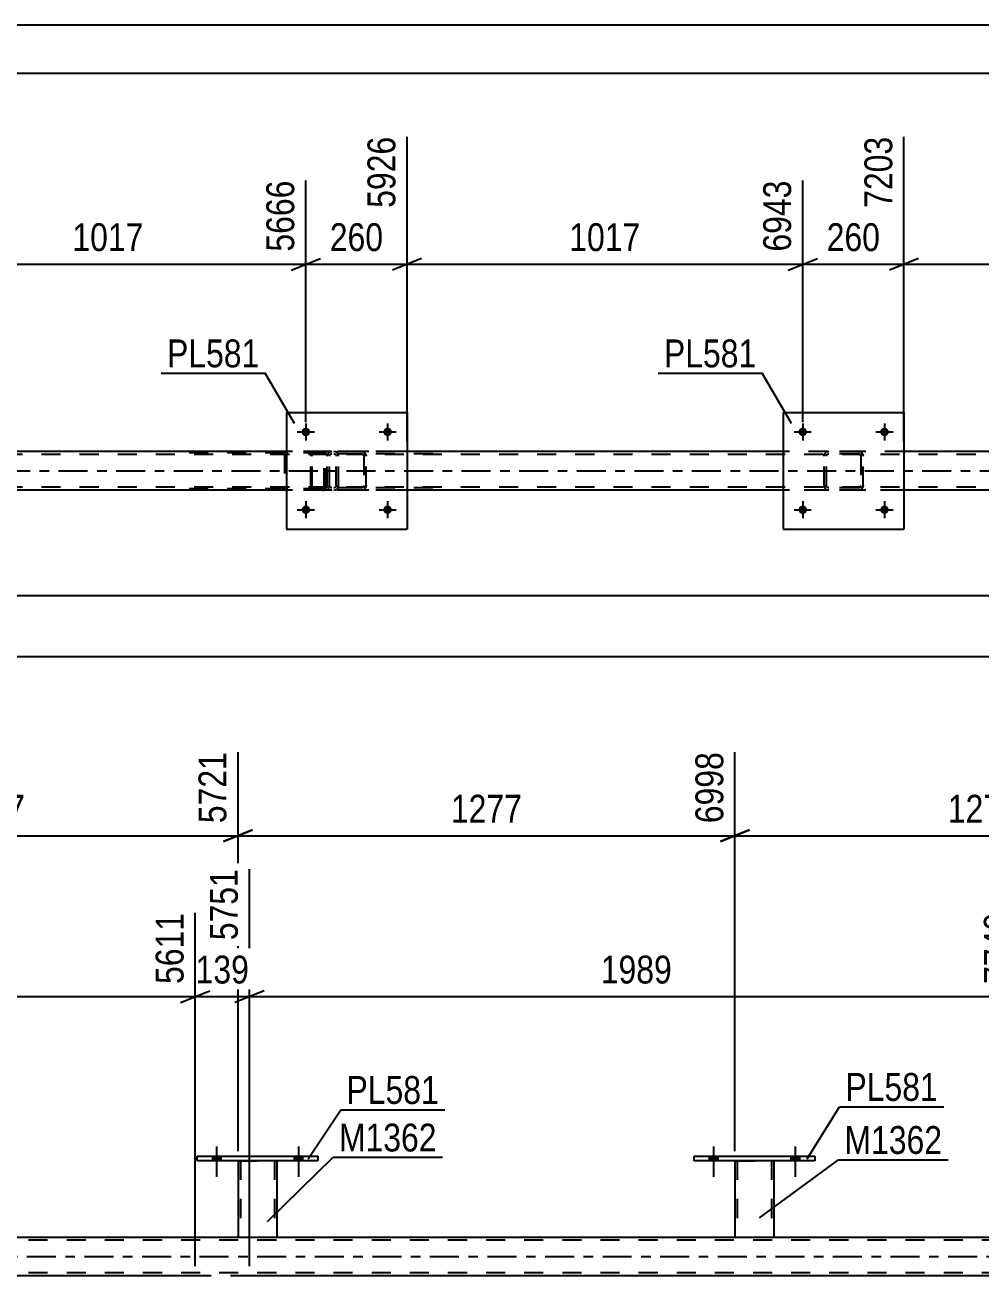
# Model space of a CAD drawing. Header units: millimetres. Extents: x 0 to 841, y 0 to 594.
# Drawn here: x 285.6 to 383.8, y 465.4 to 594 of the extents above; entities that cross this region are included whole.
import ezdxf

# ---------------------------------------------------------------- set-up
doc = ezdxf.new("R2010")
doc.units = ezdxf.units.MM
doc.linetypes.add('DXK_LINE_DOT2', pattern=[3.9198, 1.9599, -1.9599])
doc.linetypes.add('DXK_LINE_DOT3', pattern=[5.9187, 2.979, -0.9799, 0.9799, -0.9799])
doc.styles.add('Arial Narrow', font='ARIALN.TTF', dxfattribs={"height": 0.2})

# ---------------------------------------------------------------- blocks, each defined once
blk = doc.blocks.new('Unknown-318885092-1133')
at = {"color": 5, "linetype": 'Continuous'}
for p, q in [((841, 594), (0, 594)), ((836, 589), (5, 589))]:
    blk.add_line(p, q, dxfattribs=at)
blk = doc.blocks.new('Bolt-318885092-2843 - 2837')
at = {"linetype": 'Continuous'}
for points in [[(314.87, 544.17, -1), (313.99, 544.17, -1)], [(323.27, 544.17, -1), (322.39, 544.17, -1)]]:
    blk.add_hatch(color=1, dxfattribs=at).paths.add_polyline_path(points)
at = {"color": 1, "linetype": 'Continuous'}
for p, q in [((313.55, 544.17), (315.31, 544.17)), ((314.43, 545.05), (314.43, 543.29)), ((321.95, 544.17), (323.71, 544.17)), ((322.83, 545.05), (322.83, 543.29))]:
    blk.add_line(p, q, dxfattribs=at)
blk = doc.blocks.new('Bolt-318885092-2844 - 2837')
at = {"linetype": 'Continuous'}
for points in [[(314.87, 552.17, -1), (313.99, 552.17, -1)], [(323.27, 552.17, -1), (322.39, 552.17, -1)]]:
    blk.add_hatch(color=1, dxfattribs=at).paths.add_polyline_path(points)
at = {"color": 1, "linetype": 'Continuous'}
for p, q in [((314.43, 553.05), (314.43, 551.29)), ((322.83, 553.05), (322.83, 551.29)), ((313.55, 552.17), (315.31, 552.17)), ((321.95, 552.17), (323.71, 552.17))]:
    blk.add_line(p, q, dxfattribs=at)
blk = doc.blocks.new('Bolt-318885092-2913 - 2837')
at = {"linetype": 'Continuous'}
for points in [[(365.95, 544.17, -1), (365.07, 544.17, -1)], [(374.35, 544.17, -1), (373.47, 544.17, -1)]]:
    blk.add_hatch(color=1, dxfattribs=at).paths.add_polyline_path(points)
at = {"color": 1, "linetype": 'Continuous'}
for p, q in [((364.63, 544.17), (366.39, 544.17)), ((365.51, 545.05), (365.51, 543.29)), ((373.03, 544.17), (374.79, 544.17)), ((373.91, 545.05), (373.91, 543.29))]:
    blk.add_line(p, q, dxfattribs=at)
blk = doc.blocks.new('Bolt-318885092-2914 - 2837')
at = {"linetype": 'Continuous'}
for points in [[(365.95, 552.17, -1), (365.07, 552.17, -1)], [(374.35, 552.17, -1), (373.47, 552.17, -1)]]:
    blk.add_hatch(color=1, dxfattribs=at).paths.add_polyline_path(points)
at = {"color": 1, "linetype": 'Continuous'}
for p, q in [((365.51, 553.05), (365.51, 551.29)), ((373.91, 553.05), (373.91, 551.29)), ((364.63, 552.17), (366.39, 552.17)), ((373.03, 552.17), (374.79, 552.17))]:
    blk.add_line(p, q, dxfattribs=at)
blk = doc.blocks.new('Part-318885092-2919 - 2837')
at = {"color": 2, "linetype": 'Continuous'}
for p, q in [((312.43, 554.17), (312.43, 542.17)), ((312.43, 554.17), (324.83, 554.17)), ((324.83, 554.17), (324.83, 542.17)), ((312.43, 542.17), (324.83, 542.17))]:
    blk.add_line(p, q, dxfattribs=at)
blk = doc.blocks.new('Part-318885092-2868 - 2837')
at = {"color": 7, "linetype": 'DXK_LINE_DOT2'}
for p, q in [((316.63, 549.69), (316.67, 549.87)), ((316.67, 549.87), (316.63, 549.69)), ((316.63, 546.65), (316.63, 549.69)), ((316.87, 549.69), (316.89, 549.78)), ((316.87, 546.65), (316.87, 549.69)), ((316.89, 549.78), (316.94, 549.86)), ((316.93, 550.13), (317.11, 550.17)), ((317.11, 550.17), (316.93, 550.13)), ((316.94, 549.86), (317.02, 549.91)), ((317.02, 549.91), (317.11, 549.93)), ((320.15, 550.17), (317.11, 550.17)), ((320.15, 549.93), (317.11, 549.93)), ((320.15, 550.17), (320.33, 550.13)), ((320.33, 550.13), (320.15, 550.17)), ((320.15, 549.93), (320.24, 549.91)), ((320.24, 549.91), (320.32, 549.86)), ((320.32, 549.86), (320.37, 549.78)), ((320.37, 549.78), (320.39, 549.69)), ((320.39, 549.69), (320.39, 546.65)), ((320.59, 549.87), (320.63, 549.69)), ((320.63, 549.69), (320.59, 549.87)), ((320.63, 546.65), (320.63, 549.69)), ((316.67, 546.46), (316.63, 546.65)), ((316.63, 546.65), (316.67, 546.46)), ((316.89, 546.55), (316.87, 546.65)), ((316.94, 546.48), (316.89, 546.55)), ((320.37, 546.55), (320.32, 546.48)), ((320.39, 546.65), (320.37, 546.55)), ((320.63, 546.65), (320.59, 546.46)), ((320.59, 546.46), (320.63, 546.65)), ((317.11, 546.17), (316.93, 546.2)), ((316.93, 546.2), (317.11, 546.17)), ((317.02, 546.42), (316.94, 546.48)), ((317.11, 546.41), (317.02, 546.42)), ((320.15, 546.41), (317.11, 546.41)), ((320.15, 546.17), (317.11, 546.17)), ((320.24, 546.42), (320.15, 546.41)), ((320.33, 546.2), (320.15, 546.17)), ((320.15, 546.17), (320.33, 546.2)), ((320.32, 546.48), (320.24, 546.42))]:
    blk.add_line(p, q, dxfattribs=at)
at = {"color": 7, "linetype": 'DXK_LINE_DOT3'}
blk.add_line((318.63, 548.17), (318.63, 548.17), dxfattribs=at)
at = {"color": 7, "linetype": 'DXK_LINE_DOT2'}
for centre, start, end in [((317.11, 549.69), 112.5, 157.5), ((317.11, 549.69), 112.5, 157.5), ((320.15, 549.69), 22.5, 67.5), ((320.15, 549.69), 22.5, 67.5), ((317.11, 546.65), 202.5, 247.5), ((317.11, 546.65), 202.5, 247.5), ((320.15, 546.65), 292.5, 337.5), ((320.15, 546.65), 292.5, 337.5)]:
    blk.add_arc(centre, 0.48, start, end, dxfattribs=at)
blk = doc.blocks.new('Part-318885092-2873 - 2837')
at = {"color": 2, "linetype": 'Continuous'}
for p, q in [((363.51, 554.17), (363.51, 542.17)), ((363.51, 554.17), (375.91, 554.17)), ((375.91, 554.17), (375.91, 542.17)), ((363.51, 542.17), (375.91, 542.17))]:
    blk.add_line(p, q, dxfattribs=at)
blk = doc.blocks.new('Part-318885092-2958 - 2837')
at = {"color": 7, "linetype": 'DXK_LINE_DOT2'}
for p, q in [((316.14, 550.17), (300.67, 550.17)), ((316.14, 550.01), (300.67, 550.01)), ((312.25, 549.97), (312.23, 549.85)), ((312.23, 549.85), (312.23, 546.49)), ((312.4, 549.85), (312.41, 549.91)), ((312.4, 549.85), (312.4, 546.49)), ((312.41, 549.91), (312.45, 549.96)), ((312.57, 550.17), (312.44, 550.14)), ((312.45, 549.96), (312.5, 549.99)), ((312.5, 549.99), (312.57, 550.01)), ((316.27, 550.14), (316.14, 550.17)), ((316.14, 550.01), (316.21, 549.99)), ((316.21, 549.99), (316.26, 549.96)), ((316.26, 549.96), (316.3, 549.91)), ((316.3, 549.91), (316.31, 549.85)), ((316.31, 546.49), (316.31, 549.85)), ((316.48, 549.85), (316.46, 549.97)), ((316.48, 546.49), (316.48, 549.85)), ((316.14, 546.33), (300.67, 546.33)), ((316.14, 546.17), (300.67, 546.17)), ((312.23, 546.49), (312.25, 546.36)), ((312.41, 546.43), (312.4, 546.49)), ((312.45, 546.37), (312.41, 546.43)), ((312.44, 546.19), (312.57, 546.17)), ((312.5, 546.34), (312.45, 546.37)), ((312.57, 546.33), (312.5, 546.34)), ((316.21, 546.34), (316.14, 546.33)), ((316.14, 546.17), (316.27, 546.19)), ((316.26, 546.37), (316.21, 546.34)), ((316.3, 546.43), (316.26, 546.37)), ((316.31, 546.49), (316.3, 546.43)), ((316.46, 546.36), (316.48, 546.49))]:
    blk.add_line(p, q, dxfattribs=at)
for centre, start, end in [((312.55, 549.83), 110.7583, 155.68), ((316.16, 549.83), 24.32, 69.2417), ((312.55, 546.5), 204.32, 249.2417), ((316.16, 546.5), 290.7583, 335.68)]:
    blk.add_arc(centre, 0.331, start, end, dxfattribs=at)
blk = doc.blocks.new('Part-318885092-2996 - 2837')
at = {"color": 7, "linetype": 'DXK_LINE_DOT2'}
for p, q in [((367.71, 549.69), (367.75, 549.87)), ((367.75, 549.87), (367.71, 549.69)), ((367.71, 546.65), (367.71, 549.69)), ((367.95, 549.69), (367.97, 549.78)), ((367.95, 546.65), (367.95, 549.69)), ((367.97, 549.78), (368.02, 549.86)), ((368.01, 550.13), (368.19, 550.17)), ((368.19, 550.17), (368.01, 550.13)), ((368.02, 549.86), (368.1, 549.91)), ((368.1, 549.91), (368.19, 549.93)), ((371.23, 550.17), (368.19, 550.17)), ((371.23, 549.93), (368.19, 549.93)), ((371.23, 550.17), (371.41, 550.13)), ((371.41, 550.13), (371.23, 550.17)), ((371.23, 549.93), (371.32, 549.91)), ((371.32, 549.91), (371.4, 549.86)), ((371.4, 549.86), (371.45, 549.78)), ((371.45, 549.78), (371.47, 549.69)), ((371.47, 549.69), (371.47, 546.65)), ((371.67, 549.87), (371.71, 549.69)), ((371.71, 549.69), (371.67, 549.87)), ((371.71, 546.65), (371.71, 549.69)), ((367.75, 546.46), (367.71, 546.65)), ((367.71, 546.65), (367.75, 546.46)), ((367.97, 546.55), (367.95, 546.65)), ((368.02, 546.48), (367.97, 546.55)), ((371.45, 546.55), (371.4, 546.48)), ((371.47, 546.65), (371.45, 546.55)), ((371.71, 546.65), (371.67, 546.46)), ((371.67, 546.46), (371.71, 546.65)), ((368.19, 546.17), (368.01, 546.2)), ((368.01, 546.2), (368.19, 546.17)), ((368.1, 546.42), (368.02, 546.48)), ((368.19, 546.41), (368.1, 546.42)), ((371.23, 546.41), (368.19, 546.41)), ((371.23, 546.17), (368.19, 546.17)), ((371.32, 546.42), (371.23, 546.41)), ((371.41, 546.2), (371.23, 546.17)), ((371.23, 546.17), (371.41, 546.2)), ((371.4, 546.48), (371.32, 546.42))]:
    blk.add_line(p, q, dxfattribs=at)
at = {"color": 7, "linetype": 'DXK_LINE_DOT3'}
blk.add_line((369.71, 548.17), (369.71, 548.17), dxfattribs=at)
at = {"color": 7, "linetype": 'DXK_LINE_DOT2'}
for centre, start, end in [((368.19, 549.69), 112.5, 157.5), ((368.19, 549.69), 112.5, 157.5), ((371.23, 549.69), 22.5, 67.5), ((371.23, 549.69), 22.5, 67.5), ((368.19, 546.65), 202.5, 247.5), ((368.19, 546.65), 202.5, 247.5), ((371.23, 546.65), 292.5, 337.5), ((371.23, 546.65), 292.5, 337.5)]:
    blk.add_arc(centre, 0.48, start, end, dxfattribs=at)
blk = doc.blocks.new('Part-318885092-2998 - 2837')
at = {"color": 7, "linetype": 'DXK_LINE_DOT2'}
for p, q in [((314.96, 549.87), (314.94, 549.69)), ((314.94, 546.65), (314.94, 549.69)), ((315.02, 550.03), (314.96, 549.87)), ((315.1, 550.13), (315.02, 550.03)), ((315.07, 549.69), (315.08, 549.78)), ((315.07, 546.65), (315.07, 549.69)), ((315.08, 549.78), (315.11, 549.86)), ((315.21, 550.17), (315.1, 550.13)), ((315.11, 549.86), (315.16, 549.91)), ((315.16, 549.91), (315.21, 549.93)), ((327.49, 550.17), (315.21, 550.17)), ((327.49, 549.93), (315.21, 549.93)), ((316.48, 549.93), (316.48, 550.17)), ((317.49, 550.13), (317.3, 550.17)), ((317.3, 549.93), (317.39, 549.91)), ((317.39, 549.91), (317.48, 549.86)), ((317.48, 549.86), (317.53, 549.78)), ((317.53, 549.78), (317.55, 549.69)), ((317.55, 546.65), (317.55, 549.69)), ((317.8, 549.69), (317.76, 549.87)), ((317.8, 546.65), (317.8, 549.69)), ((314.94, 546.65), (314.96, 546.46)), ((315.08, 546.55), (315.07, 546.65)), ((315.11, 546.48), (315.08, 546.55)), ((317.53, 546.55), (317.48, 546.48)), ((317.55, 546.65), (317.53, 546.55)), ((317.76, 546.46), (317.8, 546.65)), ((314.96, 546.46), (315.02, 546.31)), ((315.02, 546.31), (315.1, 546.2)), ((315.1, 546.2), (315.21, 546.17)), ((315.16, 546.42), (315.11, 546.48)), ((315.21, 546.41), (315.16, 546.42)), ((327.49, 546.41), (315.21, 546.41)), ((327.49, 546.17), (315.21, 546.17)), ((316.48, 546.17), (316.48, 546.41)), ((317.39, 546.42), (317.3, 546.41)), ((317.3, 546.17), (317.49, 546.2)), ((317.48, 546.48), (317.39, 546.42))]:
    blk.add_line(p, q, dxfattribs=at)
for centre, start, end in [((317.31, 549.67), 23.8494, 68.8059), ((317.31, 546.66), 291.1941, 336.1506)]:
    blk.add_arc(centre, 0.492, start, end, dxfattribs=at)
blk = doc.blocks.new('Part-318885092-3047 - 2837')
at = {"color": 7, "linetype": 'DXK_LINE_DOT2'}
for p, q in [((751.75, 549.85), (87.78, 549.85)), ((324.83, 550.17), (312.43, 550.17)), ((375.91, 550.17), (363.51, 550.17)), ((751.75, 546.49), (87.78, 546.49)), ((751.75, 546.17), (108.11, 546.17)), ((324.83, 546.17), (312.43, 546.17)), ((375.91, 546.17), (363.51, 546.17))]:
    blk.add_line(p, q, dxfattribs=at)
at = {"color": 2, "linetype": 'Continuous'}
for p, q in [((312.43, 550.17), (273.75, 550.17)), ((363.51, 550.17), (324.83, 550.17)), ((414.59, 550.17), (375.91, 550.17)), ((312.43, 546.17), (273.75, 546.17)), ((363.51, 546.17), (324.83, 546.17)), ((414.59, 546.17), (375.91, 546.17))]:
    blk.add_line(p, q, dxfattribs=at)
at = {"color": 7, "linetype": 'DXK_LINE_DOT3'}
blk.add_line((87.78, 548.17), (751.75, 548.17), dxfattribs=at)
blk = doc.blocks.new('Part-318885092-3886 - 3819')
at = {"color": 2, "linetype": 'Continuous'}
for p, q in [((78.6, 469.4), (742.58, 469.4)), ((303.06, 465.4), (223.5, 465.4)), ((388.19, 465.4), (308.63, 465.4))]:
    blk.add_line(p, q, dxfattribs=at)
at = {"color": 7, "linetype": 'DXK_LINE_DOT2'}
for p, q in [((742.58, 469.08), (78.6, 469.08)), ((742.58, 465.72), (78.6, 465.72)), ((308.63, 465.4), (303.06, 465.4))]:
    blk.add_line(p, q, dxfattribs=at)
at = {"color": 7, "linetype": 'DXK_LINE_DOT3'}
blk.add_line((78.6, 467.4), (742.58, 467.4), dxfattribs=at)
blk = doc.blocks.new('Part-318885092-4051 - 3819')
at = {"color": 2, "linetype": 'Continuous'}
for p, q in [((307.46, 477.24), (307.46, 469.4)), ((311.46, 477.24), (311.46, 469.4)), ((307.46, 469.4), (311.46, 469.4))]:
    blk.add_line(p, q, dxfattribs=at)
at = {"color": 7, "linetype": 'DXK_LINE_DOT2'}
for p, q in [((307.46, 477.24), (311.46, 477.24)), ((307.46, 477.24), (307.46, 477.24)), ((307.46, 477.24), (307.46, 477.24)), ((307.7, 477.24), (307.7, 469.4)), ((311.22, 477.24), (311.22, 469.4)), ((311.46, 477.24), (311.46, 477.24)), ((311.46, 477.24), (311.46, 477.24)), ((311.16, 469.4), (311.2, 469.4)), ((311.16, 469.4), (311.2, 469.4)), ((311.2, 469.4), (311.22, 469.4)), ((311.2, 469.4), (311.22, 469.4))]:
    blk.add_line(p, q, dxfattribs=at)
blk = doc.blocks.new('Part-318885092-4056 - 3819')
at = {"color": 2, "linetype": 'Continuous'}
for p, q in [((303.26, 477.72), (315.66, 477.72)), ((303.26, 477.24), (303.26, 477.72)), ((315.66, 477.24), (303.26, 477.24)), ((315.66, 477.72), (315.66, 477.24))]:
    blk.add_line(p, q, dxfattribs=at)
blk = doc.blocks.new('Bolt-318885092-4092 - 3819')
at = {"linetype": 'Continuous'}
for points in [[(355.9, 477.24), (356.78, 477.24), (356.78, 477.72), (355.9, 477.72)], [(364.3, 477.24), (365.18, 477.24), (365.18, 477.72), (364.3, 477.72)]]:
    blk.add_hatch(color=1, dxfattribs=at).paths.add_polyline_path(points)
at = {"color": 1, "linetype": 'Continuous'}
for p, q in [((356.34, 478.72), (356.34, 475.6)), ((364.74, 478.72), (364.74, 475.6)), ((355.9, 477.72), (355.9, 477.24)), ((356.78, 477.72), (356.78, 477.24)), ((364.3, 477.72), (364.3, 477.24)), ((365.18, 477.72), (365.18, 477.24))]:
    blk.add_line(p, q, dxfattribs=at)
blk = doc.blocks.new('Bolt-318885092-4093 - 3819')
at = {"linetype": 'Continuous'}
for points in [[(355.9, 477.24), (356.78, 477.24), (356.78, 477.72), (355.9, 477.72)], [(364.3, 477.24), (365.18, 477.24), (365.18, 477.72), (364.3, 477.72)]]:
    blk.add_hatch(color=1, dxfattribs=at).paths.add_polyline_path(points)
at = {"color": 1, "linetype": 'Continuous'}
for p, q in [((356.34, 478.72), (356.34, 475.6)), ((364.74, 478.72), (364.74, 475.6)), ((355.9, 477.72), (355.9, 477.24)), ((356.78, 477.72), (356.78, 477.24)), ((364.3, 477.72), (364.3, 477.24)), ((365.18, 477.72), (365.18, 477.24))]:
    blk.add_line(p, q, dxfattribs=at)
blk = doc.blocks.new('Part-318885092-4159 - 3819')
at = {"color": 2, "linetype": 'Continuous'}
for p, q in [((358.54, 477.24), (358.54, 469.4)), ((362.54, 477.24), (362.54, 469.4)), ((358.54, 469.4), (362.54, 469.4))]:
    blk.add_line(p, q, dxfattribs=at)
at = {"color": 7, "linetype": 'DXK_LINE_DOT2'}
for p, q in [((358.54, 477.24), (362.54, 477.24)), ((358.54, 477.24), (358.54, 477.24)), ((358.54, 477.24), (358.54, 477.24)), ((358.78, 477.24), (358.78, 469.4)), ((362.3, 477.24), (362.3, 469.4)), ((362.54, 477.24), (362.54, 477.24)), ((362.54, 477.24), (362.54, 477.24)), ((362.24, 469.4), (362.28, 469.4)), ((362.24, 469.4), (362.28, 469.4)), ((362.28, 469.4), (362.3, 469.4)), ((362.28, 469.4), (362.3, 469.4))]:
    blk.add_line(p, q, dxfattribs=at)
blk = doc.blocks.new('Part-318885092-4164 - 3819')
at = {"color": 2, "linetype": 'Continuous'}
for p, q in [((354.34, 477.72), (366.74, 477.72)), ((354.34, 477.24), (354.34, 477.72)), ((366.74, 477.24), (354.34, 477.24)), ((366.74, 477.72), (366.74, 477.24))]:
    blk.add_line(p, q, dxfattribs=at)
blk = doc.blocks.new('Bolt-318885092-4248 - 3819')
at = {"linetype": 'Continuous'}
for points in [[(304.82, 477.24), (305.7, 477.24), (305.7, 477.72), (304.82, 477.72)], [(313.22, 477.24), (314.1, 477.24), (314.1, 477.72), (313.22, 477.72)]]:
    blk.add_hatch(color=1, dxfattribs=at).paths.add_polyline_path(points)
at = {"color": 1, "linetype": 'Continuous'}
for p, q in [((305.26, 478.72), (305.26, 475.6)), ((313.66, 478.72), (313.66, 475.6)), ((304.82, 477.72), (304.82, 477.24)), ((305.7, 477.72), (305.7, 477.24)), ((313.22, 477.72), (313.22, 477.24)), ((314.1, 477.72), (314.1, 477.24))]:
    blk.add_line(p, q, dxfattribs=at)
blk = doc.blocks.new('Bolt-318885092-4249 - 3819')
at = {"linetype": 'Continuous'}
for points in [[(304.82, 477.24), (305.7, 477.24), (305.7, 477.72), (304.82, 477.72)], [(313.22, 477.24), (314.1, 477.24), (314.1, 477.72), (313.22, 477.72)]]:
    blk.add_hatch(color=1, dxfattribs=at).paths.add_polyline_path(points)
at = {"color": 1, "linetype": 'Continuous'}
for p, q in [((305.26, 478.72), (305.26, 475.6)), ((313.66, 478.72), (313.66, 475.6)), ((304.82, 477.72), (304.82, 477.24)), ((305.7, 477.72), (305.7, 477.24)), ((313.22, 477.72), (313.22, 477.24)), ((314.1, 477.72), (314.1, 477.24))]:
    blk.add_line(p, q, dxfattribs=at)
blk = doc.blocks.new('StraightDimension-318885092-3080 - 2837')
at = {"color": 7, "linetype": 'Continuous'}
blk.add_line((87.14, 529.08), (794.31, 529.08), dxfattribs=at)
blk = doc.blocks.new('StraightDimension-318885092-3557 - 2837')
at = {"color": 7, "linetype": 'Continuous'}
for p, q in [((273.75, 551.17), (273.75, 582.52)), ((314.43, 553.17), (314.43, 578.02)), ((275.25, 570.01), (272.25, 568.81)), ((312.93, 568.81), (315.93, 570.01)), ((273.75, 569.41), (314.43, 569.41))]:
    blk.add_line(p, q, dxfattribs=at)
at = {"color": 0}
blk.add_wipeout([(298.35, 570.16), (298.35, 574.36), (289.83, 574.36), (289.83, 570.16)], dxfattribs=at)
at = {"color": 3, "style": 'Arial Narrow'}
blk.add_text('1017', height=2.863, dxfattribs=at).set_placement((290.43, 570.76))
at = {"color": 0, "linetype": 'Continuous'}
blk.add_wipeout([(313.83, 578.62), (309.63, 578.62), (309.63, 570.11), (313.83, 570.11)], dxfattribs=at)
at = {"color": 3, "linetype": 'Continuous', "style": 'Arial Narrow'}
blk.add_text('5666', height=2.863, rotation=90.0002, dxfattribs=at).set_placement((313.23, 570.71))
blk = doc.blocks.new('StraightDimension-318885092-3398 - 2837')
at = {"color": 7, "linetype": 'Continuous'}
for p, q in [((375.91, 551.17), (375.91, 582.52)), ((416.59, 553.17), (416.59, 578.02)), ((377.41, 570.01), (374.41, 568.81)), ((415.09, 568.81), (418.09, 570.01)), ((375.91, 569.41), (416.59, 569.41))]:
    blk.add_line(p, q, dxfattribs=at)
at = {"color": 0}
blk.add_wipeout([(400.51, 570.16), (400.51, 574.36), (391.99, 574.36), (391.99, 570.16)], dxfattribs=at)
at = {"color": 3, "style": 'Arial Narrow'}
blk.add_text('1017', height=2.863, dxfattribs=at).set_placement((392.59, 570.76))
at = {"color": 0, "linetype": 'Continuous'}
blk.add_wipeout([(415.99, 578.62), (411.79, 578.62), (411.79, 570.11), (415.99, 570.11)], dxfattribs=at)
at = {"color": 3, "linetype": 'Continuous', "style": 'Arial Narrow'}
blk.add_text('8220', height=2.863, rotation=90.0002, dxfattribs=at).set_placement((415.39, 570.71))
blk = doc.blocks.new('StraightDimension-318885092-3577 - 2837')
at = {"color": 7, "linetype": 'Continuous'}
for p, q in [((324.83, 551.17), (324.83, 582.52)), ((314.43, 553.17), (314.43, 578.02)), ((312.93, 568.81), (315.93, 570.01)), ((326.33, 570.01), (323.33, 568.81)), ((314.43, 569.41), (324.83, 569.41))]:
    blk.add_line(p, q, dxfattribs=at)
at = {"color": 0}
blk.add_wipeout([(322.97, 570.16), (322.97, 574.36), (316.29, 574.36), (316.29, 570.16)], dxfattribs=at)
at = {"color": 3, "style": 'Arial Narrow'}
blk.add_text('260', height=2.863, dxfattribs=at).set_placement((316.89, 570.76))
at = {"color": 0, "linetype": 'Continuous'}
blk.add_wipeout([(324.23, 583.12), (320.03, 583.12), (320.03, 574.61), (324.23, 574.61)], dxfattribs=at)
at = {"color": 3, "linetype": 'Continuous', "style": 'Arial Narrow'}
blk.add_text('5926', height=2.863, rotation=90.0002, dxfattribs=at).set_placement((323.63, 575.21))
blk = doc.blocks.new('StraightDimension-318885092-3597 - 2837')
at = {"color": 7, "linetype": 'Continuous'}
for p, q in [((324.83, 551.17), (324.83, 582.52)), ((365.51, 553.17), (365.51, 578.02)), ((326.33, 570.01), (323.33, 568.81)), ((364.01, 568.81), (367.01, 570.01)), ((324.83, 569.41), (365.51, 569.41))]:
    blk.add_line(p, q, dxfattribs=at)
at = {"color": 0}
blk.add_wipeout([(349.43, 570.16), (349.43, 574.36), (340.91, 574.36), (340.91, 570.16)], dxfattribs=at)
at = {"color": 3, "style": 'Arial Narrow'}
blk.add_text('1017', height=2.863, dxfattribs=at).set_placement((341.51, 570.76))
at = {"color": 0, "linetype": 'Continuous'}
blk.add_wipeout([(364.91, 578.62), (360.71, 578.62), (360.71, 570.11), (364.91, 570.11)], dxfattribs=at)
at = {"color": 3, "linetype": 'Continuous', "style": 'Arial Narrow'}
blk.add_text('6943', height=2.863, rotation=90.0002, dxfattribs=at).set_placement((364.31, 570.71))
blk = doc.blocks.new('StraightDimension-318885092-3617 - 2837')
at = {"color": 7, "linetype": 'Continuous'}
for p, q in [((375.91, 551.17), (375.91, 582.52)), ((365.51, 553.17), (365.51, 578.02)), ((364.01, 568.81), (367.01, 570.01)), ((377.41, 570.01), (374.41, 568.81)), ((365.51, 569.41), (375.91, 569.41))]:
    blk.add_line(p, q, dxfattribs=at)
at = {"color": 0}
blk.add_wipeout([(374.05, 570.16), (374.05, 574.36), (367.37, 574.36), (367.37, 570.16)], dxfattribs=at)
at = {"color": 3, "style": 'Arial Narrow'}
blk.add_text('260', height=2.863, dxfattribs=at).set_placement((367.97, 570.76))
at = {"color": 0, "linetype": 'Continuous'}
blk.add_wipeout([(375.31, 583.12), (371.11, 583.12), (371.11, 574.61), (375.31, 574.61)], dxfattribs=at)
at = {"color": 3, "linetype": 'Continuous', "style": 'Arial Narrow'}
blk.add_text('7203', height=2.863, rotation=90.0002, dxfattribs=at).set_placement((374.71, 575.21))
blk = doc.blocks.new('StraightDimension-318885092-3648 - 2837')
at = {"color": 7, "linetype": 'Continuous'}
blk.add_line((87.78, 535.34), (793.67, 535.34), dxfattribs=at)
blk = doc.blocks.new('StraightDimension-318885092-5134 - 3819')
at = {"color": 7, "linetype": 'Continuous'}
for p, q in [((256.38, 478.24), (256.38, 519.26)), ((307.46, 478.24), (307.46, 519.26)), ((257.88, 511.25), (254.88, 510.05)), ((256.38, 510.65), (307.46, 510.65)), ((305.96, 510.05), (308.96, 511.25))]:
    blk.add_line(p, q, dxfattribs=at)
at = {"color": 0}
blk.add_wipeout([(286.17, 511.4), (286.17, 515.6), (277.66, 515.6), (277.66, 511.4)], dxfattribs=at)
at = {"color": 3, "style": 'Arial Narrow'}
blk.add_text('1277', height=2.863, dxfattribs=at).set_placement((278.26, 512))
at = {"color": 0, "linetype": 'Continuous'}
blk.add_wipeout([(306.86, 519.86), (302.66, 519.86), (302.66, 511.35), (306.86, 511.35)], dxfattribs=at)
at = {"color": 3, "linetype": 'Continuous', "style": 'Arial Narrow'}
blk.add_text('5721', height=2.863, rotation=90.0002, dxfattribs=at).set_placement((306.26, 511.95))
blk = doc.blocks.new('StraightDimension-318885092-5144 - 3819')
at = {"color": 7, "linetype": 'Continuous'}
for p, q in [((307.46, 478.24), (307.46, 519.26)), ((358.54, 478.24), (358.54, 519.26)), ((308.96, 511.25), (305.96, 510.05)), ((307.46, 510.65), (358.54, 510.65)), ((357.04, 510.05), (360.04, 511.25))]:
    blk.add_line(p, q, dxfattribs=at)
at = {"color": 0}
blk.add_wipeout([(337.25, 511.4), (337.25, 515.6), (328.74, 515.6), (328.74, 511.4)], dxfattribs=at)
at = {"color": 3, "style": 'Arial Narrow'}
blk.add_text('1277', height=2.863, dxfattribs=at).set_placement((329.34, 512))
at = {"color": 0, "linetype": 'Continuous'}
blk.add_wipeout([(357.94, 519.86), (353.74, 519.86), (353.74, 511.35), (357.94, 511.35)], dxfattribs=at)
at = {"color": 3, "linetype": 'Continuous', "style": 'Arial Narrow'}
blk.add_text('6998', height=2.863, rotation=90.0002, dxfattribs=at).set_placement((357.34, 511.95))
blk = doc.blocks.new('StraightDimension-318885092-4510 - 3819')
at = {"color": 7, "linetype": 'Continuous'}
for p, q in [((308.63, 466.4), (308.63, 507.23)), ((388.19, 466.4), (388.19, 502.73)), ((310.13, 494.72), (307.13, 493.52)), ((308.63, 494.12), (388.19, 494.12)), ((386.69, 493.52), (389.69, 494.72))]:
    blk.add_line(p, q, dxfattribs=at)
at = {"color": 0}
blk.add_wipeout([(352.67, 494.87), (352.67, 499.07), (344.15, 499.07), (344.15, 494.87)], dxfattribs=at)
at = {"color": 3, "style": 'Arial Narrow'}
blk.add_text('1989', height=2.863, dxfattribs=at).set_placement((344.75, 495.47))
at = {"color": 0, "linetype": 'Continuous'}
blk.add_wipeout([(387.59, 503.33), (383.39, 503.33), (383.39, 494.82), (387.59, 494.82)], dxfattribs=at)
at = {"color": 3, "linetype": 'Continuous', "style": 'Arial Narrow'}
blk.add_text('7740', height=2.863, rotation=90.0002, dxfattribs=at).set_placement((386.99, 495.42))
blk = doc.blocks.new('StraightDimension-318885092-4529 - 3819')
at = {"color": 7, "linetype": 'Continuous'}
for p, q in [((308.63, 466.4), (308.63, 507.23)), ((303.06, 466.4), (303.06, 502.73)), ((301.56, 493.52), (304.56, 494.72)), ((303.06, 494.12), (308.63, 494.12)), ((310.13, 494.72), (307.13, 493.52))]:
    blk.add_line(p, q, dxfattribs=at)
at = {"color": 0}
blk.add_wipeout([(309.19, 494.87), (309.19, 499.07), (302.5, 499.07), (302.5, 494.87)], dxfattribs=at)
at = {"color": 3, "style": 'Arial Narrow'}
blk.add_text('139', height=2.863, dxfattribs=at).set_placement((303.1, 495.47))
at = {"color": 0, "linetype": 'Continuous'}
blk.add_wipeout([(308.03, 507.83), (303.83, 507.83), (303.83, 499.32), (308.03, 499.32)], dxfattribs=at)
at = {"color": 3, "linetype": 'Continuous', "style": 'Arial Narrow'}
blk.add_text('5751', height=2.863, rotation=90.0002, dxfattribs=at).set_placement((307.43, 499.92))
blk = doc.blocks.new('StraightDimension-318885092-4548 - 3819')
at = {"color": 7, "linetype": 'Continuous'}
for p, q in [((223.5, 466.4), (223.5, 507.23)), ((303.06, 466.4), (303.06, 502.73)), ((225, 494.72), (222, 493.52)), ((223.5, 494.12), (303.06, 494.12)), ((301.56, 493.52), (304.56, 494.72))]:
    blk.add_line(p, q, dxfattribs=at)
at = {"color": 0}
blk.add_wipeout([(267.53, 494.87), (267.53, 499.07), (259.02, 499.07), (259.02, 494.87)], dxfattribs=at)
at = {"color": 3, "style": 'Arial Narrow'}
blk.add_text('1989', height=2.863, dxfattribs=at).set_placement((259.62, 495.47))
at = {"color": 0, "linetype": 'Continuous'}
blk.add_wipeout([(302.46, 503.33), (298.26, 503.33), (298.26, 494.82), (302.46, 494.82)], dxfattribs=at)
at = {"color": 3, "linetype": 'Continuous', "style": 'Arial Narrow'}
blk.add_text('5611', height=2.863, rotation=90.0002, dxfattribs=at).set_placement((301.86, 495.42))
blk = doc.blocks.new('StraightDimension-318885092-5154 - 3819')
at = {"color": 7, "linetype": 'Continuous'}
for p, q in [((358.54, 478.24), (358.54, 519.26)), ((409.62, 478.24), (409.62, 519.26)), ((360.04, 511.25), (357.04, 510.05)), ((358.54, 510.65), (409.62, 510.65)), ((408.12, 510.05), (411.12, 511.25))]:
    blk.add_line(p, q, dxfattribs=at)
at = {"color": 0}
blk.add_wipeout([(388.34, 511.4), (388.34, 515.6), (379.82, 515.6), (379.82, 511.4)], dxfattribs=at)
at = {"color": 3, "style": 'Arial Narrow'}
blk.add_text('1277', height=2.863, dxfattribs=at).set_placement((380.42, 512))
at = {"color": 0, "linetype": 'Continuous'}
blk.add_wipeout([(409.02, 519.86), (404.82, 519.86), (404.82, 511.35), (409.02, 511.35)], dxfattribs=at)
at = {"color": 3, "linetype": 'Continuous', "style": 'Arial Narrow'}
blk.add_text('8275', height=2.863, rotation=90.0002, dxfattribs=at).set_placement((408.42, 511.95))
blk = doc.blocks.new('Mark-318885092-2915 - 2837')
at = {"color": 0}
blk.add_wipeout([(309.66, 558.81), (309.66, 561.81), (300.16, 561.81), (300.16, 558.81)], dxfattribs=at)
blk.add_wipeout([(309.66, 558.81), (309.66, 561.81), (300.16, 561.81), (300.16, 558.81)], dxfattribs=at)
at = {"color": 30, "linetype": 'Continuous'}
for p in [(299.56, 558.21), (313.26, 553.02)]:
    blk.add_line(p, (310.26, 558.21), dxfattribs=at)
at = {"color": 3, "style": 'Arial Narrow'}
blk.add_text('PL581', height=2.863, dxfattribs=at).set_placement((300.16, 558.81))
blk = doc.blocks.new('Mark-318885092-2869 - 2837')
at = {"color": 0}
blk.add_wipeout([(360.74, 558.81), (360.74, 561.81), (351.24, 561.81), (351.24, 558.81)], dxfattribs=at)
blk.add_wipeout([(360.74, 558.81), (360.74, 561.81), (351.24, 561.81), (351.24, 558.81)], dxfattribs=at)
at = {"color": 30, "linetype": 'Continuous'}
for p in [(350.64, 558.21), (364.34, 553.02)]:
    blk.add_line(p, (361.34, 558.21), dxfattribs=at)
at = {"color": 3, "style": 'Arial Narrow'}
blk.add_text('PL581', height=2.863, dxfattribs=at).set_placement((351.24, 558.81))
blk = doc.blocks.new('Mark-318885092-4047 - 3819')
at = {"color": 0}
blk.add_wipeout([(327.88, 478.2), (327.88, 481.2), (317.83, 481.2), (317.83, 478.2)], dxfattribs=at)
blk.add_wipeout([(327.88, 478.2), (327.88, 481.2), (317.83, 481.2), (317.83, 478.2)], dxfattribs=at)
at = {"color": 30, "linetype": 'Continuous'}
for p, q in [((310.5, 470.99), (317.23, 477.6)), ((317.23, 477.6), (328.48, 477.6))]:
    blk.add_line(p, q, dxfattribs=at)
at = {"color": 3, "style": 'Arial Narrow'}
blk.add_text('M1362', height=2.863, dxfattribs=at).set_placement((317.83, 478.2))
blk = doc.blocks.new('Mark-318885092-4052 - 3819')
at = {"color": 0}
blk.add_wipeout([(328.12, 483.09), (328.12, 486.09), (318.61, 486.09), (318.61, 483.09)], dxfattribs=at)
blk.add_wipeout([(328.12, 483.09), (328.12, 486.09), (318.61, 486.09), (318.61, 483.09)], dxfattribs=at)
at = {"color": 30, "linetype": 'Continuous'}
for p, q in [((314.66, 477.43), (318.01, 482.49)), ((318.01, 482.49), (328.72, 482.49))]:
    blk.add_line(p, q, dxfattribs=at)
at = {"color": 3, "style": 'Arial Narrow'}
blk.add_text('PL581', height=2.863, dxfattribs=at).set_placement((318.61, 483.09))
blk = doc.blocks.new('Mark-318885092-4155 - 3819')
at = {"color": 0}
blk.add_wipeout([(379.86, 477.95), (379.86, 480.95), (369.8, 480.95), (369.8, 477.95)], dxfattribs=at)
blk.add_wipeout([(379.86, 477.95), (379.86, 480.95), (369.8, 480.95), (369.8, 477.95)], dxfattribs=at)
at = {"color": 30, "linetype": 'Continuous'}
for p, q in [((361.06, 471.38), (369.2, 477.35)), ((369.2, 477.35), (380.46, 477.35))]:
    blk.add_line(p, q, dxfattribs=at)
at = {"color": 3, "style": 'Arial Narrow'}
blk.add_text('M1362', height=2.863, dxfattribs=at).set_placement((369.8, 477.95))
blk = doc.blocks.new('Mark-318885092-4160 - 3819')
at = {"color": 0}
blk.add_wipeout([(379.4, 483.4), (379.4, 486.4), (369.9, 486.4), (369.9, 483.4)], dxfattribs=at)
blk.add_wipeout([(379.4, 483.4), (379.4, 486.4), (369.9, 486.4), (369.9, 483.4)], dxfattribs=at)
at = {"color": 30, "linetype": 'Continuous'}
for p, q in [((365.98, 477.44), (369.3, 482.8)), ((369.3, 482.8), (380, 482.8))]:
    blk.add_line(p, q, dxfattribs=at)
at = {"color": 3, "style": 'Arial Narrow'}
blk.add_text('PL581', height=2.863, dxfattribs=at).set_placement((369.9, 483.4))

msp = doc.modelspace()

# ---------------------------------------------------------------- block references
for name in ['Unknown-318885092-1133', 'Part-318885092-2919 - 2837', 'Bolt-318885092-2844 - 2837', 'Part-318885092-2873 - 2837', 'Bolt-318885092-2914 - 2837', 'Part-318885092-3047 - 2837', 'Part-318885092-2958 - 2837', 'Part-318885092-2998 - 2837', 'Part-318885092-2868 - 2837', 'Part-318885092-2996 - 2837', 'Bolt-318885092-2843 - 2837', 'Bolt-318885092-2913 - 2837', 'Bolt-318885092-4248 - 3819', 'Bolt-318885092-4249 - 3819', 'Bolt-318885092-4092 - 3819', 'Bolt-318885092-4093 - 3819', 'Part-318885092-4056 - 3819', 'Part-318885092-4051 - 3819', 'Part-318885092-4164 - 3819', 'Part-318885092-4159 - 3819', 'Part-318885092-3886 - 3819']:
    msp.add_blockref(name, (0, 0))

# ---------------------------------------------------------------- next in the draw order: block references
for name in ['StraightDimension-318885092-3557 - 2837', 'StraightDimension-318885092-3398 - 2837', 'StraightDimension-318885092-3080 - 2837', 'StraightDimension-318885092-5134 - 3819']:
    msp.add_blockref(name, (0, 0))

# ---------------------------------------------------------------- next in the draw order: block references
for name in ['StraightDimension-318885092-3577 - 2837', 'StraightDimension-318885092-3648 - 2837', 'StraightDimension-318885092-5144 - 3819']:
    msp.add_blockref(name, (0, 0))

# ---------------------------------------------------------------- next in the draw order: block references
for name in ['StraightDimension-318885092-3597 - 2837', 'Mark-318885092-2915 - 2837', 'StraightDimension-318885092-4510 - 3819']:
    msp.add_blockref(name, (0, 0))

# ---------------------------------------------------------------- next in the draw order: block references
for name in ['StraightDimension-318885092-3617 - 2837', 'StraightDimension-318885092-5154 - 3819', 'StraightDimension-318885092-4529 - 3819']:
    msp.add_blockref(name, (0, 0))

# ---------------------------------------------------------------- next in the draw order: block references
for name in ['Mark-318885092-2869 - 2837', 'StraightDimension-318885092-4548 - 3819', 'Mark-318885092-4047 - 3819', 'Mark-318885092-4155 - 3819']:
    msp.add_blockref(name, (0, 0))

# ---------------------------------------------------------------- next in the draw order: block references
for name in ['Mark-318885092-4160 - 3819', 'Mark-318885092-4052 - 3819']:
    msp.add_blockref(name, (0, 0))

doc.saveas('drawing.dxf')
